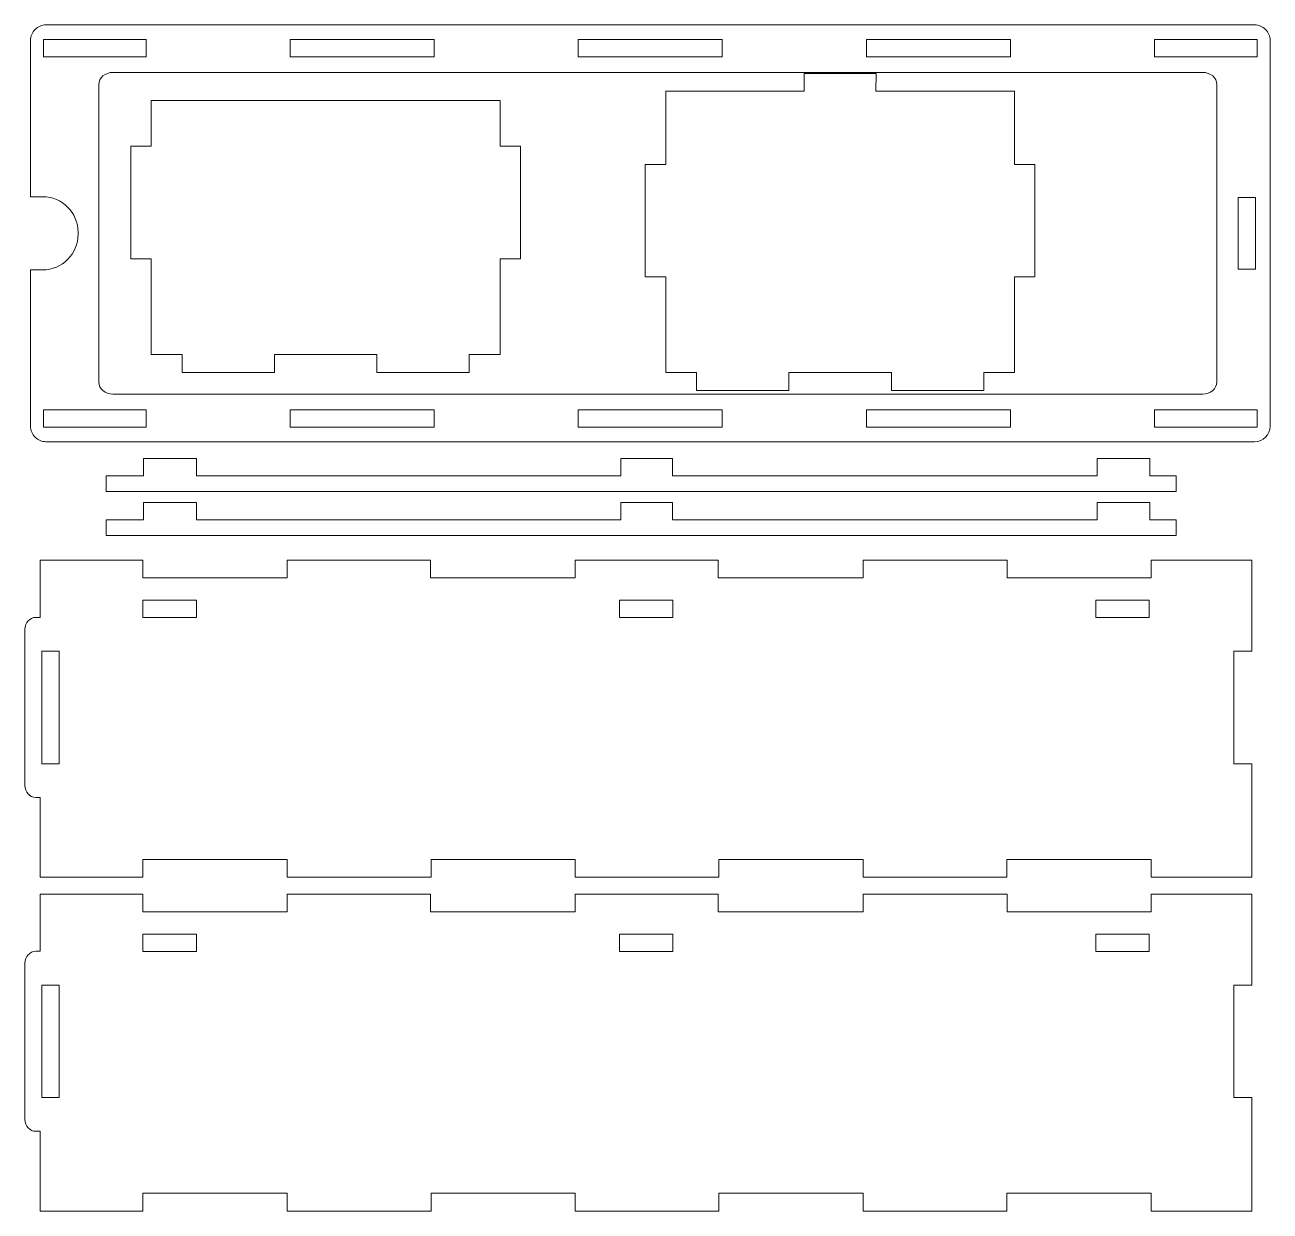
# Model space of a CAD drawing. Header units: centimetres. Extents: x -55 to 52, y -8 to 52.
# Drawn here: x -54.96 to -26.94, y 2.05 to 28.73 of the extents above; entities that cross this region are included whole.
import ezdxf

# ---------------------------------------------------------------- set-up
doc = ezdxf.new("R2010")
doc.units = ezdxf.units.CM
doc.header["$MEASUREMENT"] = 0
doc.layers.add('layer 1', color=7, linetype='Continuous')

msp = doc.modelspace()

# ---------------------------------------------------------------- linework, layer by layer
at = {"layer": 'layer 1', "color": 242, "lineweight": 9}
for points, knots in [([(-54.48511, 28.73223), (-54.57719, 28.73223), (-54.66553, 28.69568), (-54.73064, 28.63055), (-54.73064, 28.63055), (-54.79574, 28.56543), (-54.83232, 28.47712), (-54.83232, 28.38503)], [0, 0, 0, 0, 0.33333333, 0.33333333, 0.33333333, 0.33333333, 1, 1, 1, 1]), ([(-26.94141, 28.38503), (-26.94141, 28.47712), (-26.97798, 28.56543), (-27.04308, 28.63055), (-27.04308, 28.63055), (-27.10821, 28.69568), (-27.19654, 28.73223), (-27.28859, 28.73223)], [0, 0, 0, 0, 0.33333333, 0.33333333, 0.33333333, 0.33333333, 1, 1, 1, 1]), ([(-54.54299, 28.40644), (-54.54299, 28.40644), (-54.54299, 28.01644), (-54.54299, 28.01644), (-54.54299, 28.01644), (-54.54299, 28.01644), (-52.2284, 28.01644), (-52.2284, 28.01644), (-52.2284, 28.01644), (-52.2284, 28.01644), (-52.2284, 28.40644), (-52.2284, 28.40644), (-52.2284, 28.40644), (-52.2284, 28.40644), (-54.54299, 28.40644), (-54.54299, 28.40644)], [0, 0, 0, 0, 0.2, 0.2, 0.2, 0.2, 0.4, 0.4, 0.4, 0.4, 0.6, 0.6, 0.6, 0.6, 1, 1, 1, 1]), ([(-45.74754, 28.40644), (-45.74754, 28.40644), (-48.98796, 28.40644), (-48.98796, 28.40644), (-48.98796, 28.40644), (-48.98796, 28.40644), (-48.98796, 28.01644), (-48.98796, 28.01644), (-48.98796, 28.01644), (-48.98796, 28.01644), (-45.74754, 28.01644), (-45.74754, 28.01644), (-45.74754, 28.01644), (-45.74754, 28.01644), (-45.74754, 28.40644), (-45.74754, 28.40644)], [0, 0, 0, 0, 0.2, 0.2, 0.2, 0.2, 0.4, 0.4, 0.4, 0.4, 0.6, 0.6, 0.6, 0.6, 1, 1, 1, 1]), ([(-42.50709, 28.40644), (-42.50709, 28.40644), (-42.50709, 28.01644), (-42.50709, 28.01644), (-42.50709, 28.01644), (-42.50709, 28.01644), (-39.26664, 28.01644), (-39.26664, 28.01644), (-39.26664, 28.01644), (-39.26664, 28.01644), (-39.26664, 28.40644), (-39.26664, 28.40644), (-39.26664, 28.40644), (-39.26664, 28.40644), (-42.50709, 28.40644), (-42.50709, 28.40644)], [0, 0, 0, 0, 0.2, 0.2, 0.2, 0.2, 0.4, 0.4, 0.4, 0.4, 0.6, 0.6, 0.6, 0.6, 1, 1, 1, 1]), ([(-36.02623, 28.40644), (-36.02623, 28.40644), (-36.02623, 28.01644), (-36.02623, 28.01644), (-36.02623, 28.01644), (-36.02623, 28.01644), (-32.78576, 28.01644), (-32.78576, 28.01644), (-32.78576, 28.01644), (-32.78576, 28.01644), (-32.78576, 28.40644), (-32.78576, 28.40644), (-32.78576, 28.40644), (-32.78576, 28.40644), (-36.02623, 28.40644), (-36.02623, 28.40644)], [0, 0, 0, 0, 0.2, 0.2, 0.2, 0.2, 0.4, 0.4, 0.4, 0.4, 0.6, 0.6, 0.6, 0.6, 1, 1, 1, 1]), ([(-29.54533, 28.40644), (-29.54533, 28.40644), (-29.54533, 28.01644), (-29.54533, 28.01644), (-29.54533, 28.01644), (-29.54533, 28.01644), (-27.23073, 28.01644), (-27.23073, 28.01644), (-27.23073, 28.01644), (-27.23073, 28.01644), (-27.23073, 28.40644), (-27.23073, 28.40644), (-27.23073, 28.40644), (-27.23073, 28.40644), (-29.54533, 28.40644), (-29.54533, 28.40644)], [0, 0, 0, 0, 0.2, 0.2, 0.2, 0.2, 0.4, 0.4, 0.4, 0.4, 0.6, 0.6, 0.6, 0.6, 1, 1, 1, 1]), ([(-52.98157, 27.66341), (-53.06463, 27.66341), (-53.14428, 27.63519), (-53.20301, 27.58492), (-53.20301, 27.58492), (-53.26172, 27.53464), (-53.29471, 27.46648), (-53.29471, 27.39539)], [0, 0, 0, 0, 0.33333333, 0.33333333, 0.33333333, 0.33333333, 1, 1, 1, 1]), ([(-32.6936, 27.24091), (-32.6936, 27.24091), (-32.6936, 25.59492), (-32.6936, 25.59492), (-32.6936, 25.59492), (-32.6936, 25.59492), (-32.23205, 25.59492), (-32.23205, 25.59492), (-32.23205, 25.59492), (-32.23205, 25.59492), (-32.23205, 23.06266), (-32.23205, 23.06266), (-32.23205, 23.06266), (-32.23205, 23.06266), (-32.6936, 23.06266), (-32.6936, 23.06266), (-32.6936, 23.06266), (-32.6936, 23.06266), (-32.6936, 20.91019), (-32.6936, 20.91019), (-32.6936, 20.91019), (-32.6936, 20.91019), (-33.38585, 20.91019), (-33.38585, 20.91019), (-33.38585, 20.91019), (-33.38585, 20.91019), (-33.38585, 20.51019), (-33.38585, 20.51019), (-33.38585, 20.51019), (-33.38585, 20.51019), (-35.46278, 20.51019), (-35.46278, 20.51019), (-35.46278, 20.51019), (-35.46278, 20.51019), (-35.46278, 20.91019), (-35.46278, 20.91019), (-35.46278, 20.91019), (-35.46278, 20.91019), (-37.77044, 20.91019), (-37.77044, 20.91019), (-37.77044, 20.91019), (-37.77044, 20.91019), (-37.77044, 20.51019), (-37.77044, 20.51019), (-37.77044, 20.51019), (-37.77044, 20.51019), (-39.84732, 20.51019), (-39.84732, 20.51019), (-39.84732, 20.51019), (-39.84732, 20.51019), (-39.84732, 20.91019), (-39.84732, 20.91019), (-39.84732, 20.91019), (-39.84732, 20.91019), (-40.53962, 20.91019), (-40.53962, 20.91019), (-40.53962, 20.91019), (-40.53962, 20.91019), (-40.53962, 23.06266), (-40.53962, 23.06266), (-40.53962, 23.06266), (-40.53962, 23.06266), (-41.00112, 23.06266), (-41.00112, 23.06266), (-41.00112, 23.06266), (-41.00112, 23.06266), (-41.00112, 25.59492), (-41.00112, 25.59492), (-41.00112, 25.59492), (-41.00112, 25.59492), (-40.53962, 25.59492), (-40.53962, 25.59492), (-40.53962, 25.59492), (-40.53962, 25.59492), (-40.53962, 27.24091), (-40.53962, 27.24091), (-40.53962, 27.24091), (-40.53962, 27.24091), (-37.42682, 27.24091), (-37.42682, 27.24091), (-37.42682, 27.24091), (-37.42682, 27.24091), (-37.42673, 27.63783), (-37.42673, 27.63783), (-37.42673, 27.63783), (-37.42673, 27.63783), (-35.80708, 27.63793), (-35.80708, 27.63793), (-35.80708, 27.63793), (-35.80708, 27.63793), (-35.81238, 27.24082), (-35.81238, 27.24082), (-35.81238, 27.24082), (-35.81238, 27.24082), (-32.6936, 27.24091), (-32.6936, 27.24091)], [0, 0, 0, 0, 0.04, 0.04, 0.04, 0.04, 0.08, 0.08, 0.08, 0.08, 0.12, 0.12, 0.12, 0.12, 0.16, 0.16, 0.16, 0.16, 0.2, 0.2, 0.2, 0.2, 0.24, 0.24, 0.24, 0.24, 0.28, 0.28, 0.28, 0.28, 0.32, 0.32, 0.32, 0.32, 0.36, 0.36, 0.36, 0.36, 0.4, 0.4, 0.4, 0.4, 0.44, 0.44, 0.44, 0.44, 0.48, 0.48, 0.48, 0.48, 0.52, 0.52, 0.52, 0.52, 0.56, 0.56, 0.56, 0.56, 0.6, 0.6, 0.6, 0.6, 0.64, 0.64, 0.64, 0.64, 0.68, 0.68, 0.68, 0.68, 0.72, 0.72, 0.72, 0.72, 0.76, 0.76, 0.76, 0.76, 0.8, 0.8, 0.8, 0.8, 0.84, 0.84, 0.84, 0.84, 0.88, 0.88, 0.88, 0.88, 0.92, 0.92, 0.92, 0.92, 1, 1, 1, 1]), ([(-28.14163, 27.39539), (-28.14163, 27.46648), (-28.17462, 27.53464), (-28.23331, 27.58492), (-28.23331, 27.58492), (-28.29207, 27.63519), (-28.37171, 27.66341), (-28.45475, 27.66341)], [0, 0, 0, 0, 0.33333333, 0.33333333, 0.33333333, 0.33333333, 1, 1, 1, 1]), ([(-44.26912, 27.03485), (-44.26912, 27.03485), (-44.26912, 26.00237), (-44.26912, 26.00237), (-44.26912, 26.00237), (-44.26912, 26.00237), (-43.80757, 26.00237), (-43.80757, 26.00237), (-43.80757, 26.00237), (-43.80757, 26.00237), (-43.80757, 23.47011), (-43.80757, 23.47011), (-43.80757, 23.47011), (-43.80757, 23.47011), (-44.26912, 23.47011), (-44.26912, 23.47011), (-44.26912, 23.47011), (-44.26912, 23.47011), (-44.26912, 21.31764), (-44.26912, 21.31764), (-44.26912, 21.31764), (-44.26912, 21.31764), (-44.96137, 21.31764), (-44.96137, 21.31764), (-44.96137, 21.31764), (-44.96137, 21.31764), (-44.96137, 20.91764), (-44.96137, 20.91764), (-44.96137, 20.91764), (-44.96137, 20.91764), (-47.0383, 20.91764), (-47.0383, 20.91764), (-47.0383, 20.91764), (-47.0383, 20.91764), (-47.0383, 21.31764), (-47.0383, 21.31764), (-47.0383, 21.31764), (-47.0383, 21.31764), (-49.34596, 21.31764), (-49.34596, 21.31764), (-49.34596, 21.31764), (-49.34596, 21.31764), (-49.34596, 20.91764), (-49.34596, 20.91764), (-49.34596, 20.91764), (-49.34596, 20.91764), (-51.42284, 20.91764), (-51.42284, 20.91764), (-51.42284, 20.91764), (-51.42284, 20.91764), (-51.42284, 21.31764), (-51.42284, 21.31764), (-51.42284, 21.31764), (-51.42284, 21.31764), (-52.11514, 21.31764), (-52.11514, 21.31764), (-52.11514, 21.31764), (-52.11514, 21.31764), (-52.11514, 23.47011), (-52.11514, 23.47011), (-52.11514, 23.47011), (-52.11514, 23.47011), (-52.57664, 23.47011), (-52.57664, 23.47011), (-52.57664, 23.47011), (-52.57664, 23.47011), (-52.57664, 26.00237), (-52.57664, 26.00237), (-52.57664, 26.00237), (-52.57664, 26.00237), (-52.11514, 26.00237), (-52.11514, 26.00237), (-52.11514, 26.00237), (-52.11514, 26.00237), (-52.11514, 27.03485), (-52.11514, 27.03485), (-52.11514, 27.03485), (-49.03098, 27.03485), (-47.35087, 27.03476), (-44.26912, 27.03485)], [0, 0, 0, 0, 0.04761905, 0.04761905, 0.04761905, 0.04761905, 0.0952381, 0.0952381, 0.0952381, 0.0952381, 0.14285714, 0.14285714, 0.14285714, 0.14285714, 0.19047619, 0.19047619, 0.19047619, 0.19047619, 0.23809524, 0.23809524, 0.23809524, 0.23809524, 0.28571429, 0.28571429, 0.28571429, 0.28571429, 0.33333333, 0.33333333, 0.33333333, 0.33333333, 0.38095238, 0.38095238, 0.38095238, 0.38095238, 0.42857143, 0.42857143, 0.42857143, 0.42857143, 0.47619048, 0.47619048, 0.47619048, 0.47619048, 0.52380952, 0.52380952, 0.52380952, 0.52380952, 0.57142857, 0.57142857, 0.57142857, 0.57142857, 0.61904762, 0.61904762, 0.61904762, 0.61904762, 0.66666667, 0.66666667, 0.66666667, 0.66666667, 0.71428571, 0.71428571, 0.71428571, 0.71428571, 0.76190476, 0.76190476, 0.76190476, 0.76190476, 0.80952381, 0.80952381, 0.80952381, 0.80952381, 0.85714286, 0.85714286, 0.85714286, 0.85714286, 0.9047619, 0.9047619, 0.9047619, 0.9047619, 1, 1, 1, 1]), ([(-54.83232, 23.22147), (-54.83232, 23.22147), (-54.56279, 23.22147), (-54.56279, 23.22147), (-54.56279, 23.22147), (-54.12249, 23.22147), (-53.76226, 23.5817), (-53.76226, 24.02199), (-53.76226, 24.02199), (-53.76226, 24.02199), (-53.76226, 24.06835), (-53.76226, 24.06835), (-53.76226, 24.06835), (-53.76226, 24.50865), (-54.12249, 24.86888), (-54.56279, 24.86888), (-54.56279, 24.86888), (-54.56279, 24.86888), (-54.83232, 24.86888), (-54.83232, 24.86888)], [0, 0, 0, 0, 0.16666667, 0.16666667, 0.16666667, 0.16666667, 0.33333333, 0.33333333, 0.33333333, 0.33333333, 0.5, 0.5, 0.5, 0.5, 0.66666667, 0.66666667, 0.66666667, 0.66666667, 1, 1, 1, 1]), ([(-27.65719, 23.23499), (-27.65719, 23.23499), (-27.26719, 23.23499), (-27.26719, 23.23499), (-27.26719, 23.23499), (-27.26719, 23.23499), (-27.26719, 24.85121), (-27.26719, 24.85121), (-27.26719, 24.85121), (-27.26719, 24.85121), (-27.65719, 24.85121), (-27.65719, 24.85121), (-27.65719, 24.85121), (-27.65719, 24.85121), (-27.65719, 23.23499), (-27.65719, 23.23499)], [0, 0, 0, 0, 0.2, 0.2, 0.2, 0.2, 0.4, 0.4, 0.4, 0.4, 0.6, 0.6, 0.6, 0.6, 1, 1, 1, 1]), ([(-53.29471, 20.69495), (-53.29471, 20.62386), (-53.26172, 20.5557), (-53.20301, 20.50542), (-53.20301, 20.50542), (-53.14428, 20.45517), (-53.06463, 20.42694), (-52.98157, 20.42694)], [0, 0, 0, 0, 0.33333333, 0.33333333, 0.33333333, 0.33333333, 1, 1, 1, 1]), ([(-54.54299, 20.0739), (-54.54299, 20.0739), (-54.54299, 19.6839), (-54.54299, 19.6839), (-54.54299, 19.6839), (-54.54299, 19.6839), (-52.2284, 19.6839), (-52.2284, 19.6839), (-52.2284, 19.6839), (-52.2284, 19.6839), (-52.2284, 20.0739), (-52.2284, 20.0739), (-52.2284, 20.0739), (-52.2284, 20.0739), (-54.54299, 20.0739), (-54.54299, 20.0739)], [0, 0, 0, 0, 0.2, 0.2, 0.2, 0.2, 0.4, 0.4, 0.4, 0.4, 0.6, 0.6, 0.6, 0.6, 1, 1, 1, 1]), ([(-48.98796, 19.6839), (-48.98796, 19.6839), (-45.74754, 19.6839), (-45.74754, 19.6839), (-45.74754, 19.6839), (-45.74754, 19.6839), (-45.74754, 20.0739), (-45.74754, 20.0739), (-45.74754, 20.0739), (-45.74754, 20.0739), (-48.98796, 20.0739), (-48.98796, 20.0739), (-48.98796, 20.0739), (-48.98796, 20.0739), (-48.98796, 19.6839), (-48.98796, 19.6839)], [0, 0, 0, 0, 0.2, 0.2, 0.2, 0.2, 0.4, 0.4, 0.4, 0.4, 0.6, 0.6, 0.6, 0.6, 1, 1, 1, 1]), ([(-42.50709, 19.6839), (-42.50709, 19.6839), (-39.26664, 19.6839), (-39.26664, 19.6839), (-39.26664, 19.6839), (-39.26664, 19.6839), (-39.26664, 20.0739), (-39.26664, 20.0739), (-39.26664, 20.0739), (-39.26664, 20.0739), (-42.50709, 20.0739), (-42.50709, 20.0739), (-42.50709, 20.0739), (-42.50709, 20.0739), (-42.50709, 19.6839), (-42.50709, 19.6839)], [0, 0, 0, 0, 0.2, 0.2, 0.2, 0.2, 0.4, 0.4, 0.4, 0.4, 0.6, 0.6, 0.6, 0.6, 1, 1, 1, 1]), ([(-32.78576, 20.0739), (-32.78576, 20.0739), (-36.02622, 20.0739), (-36.02622, 20.0739), (-36.02622, 20.0739), (-36.02622, 20.0739), (-36.02622, 19.6839), (-36.02622, 19.6839), (-36.02622, 19.6839), (-36.02622, 19.6839), (-32.78576, 19.6839), (-32.78576, 19.6839), (-32.78576, 19.6839), (-32.78576, 19.6839), (-32.78576, 20.0739), (-32.78576, 20.0739)], [0, 0, 0, 0, 0.2, 0.2, 0.2, 0.2, 0.4, 0.4, 0.4, 0.4, 0.6, 0.6, 0.6, 0.6, 1, 1, 1, 1]), ([(-29.54533, 19.6839), (-29.54533, 19.6839), (-27.23073, 19.6839), (-27.23073, 19.6839), (-27.23073, 19.6839), (-27.23073, 19.6839), (-27.23073, 20.0739), (-27.23073, 20.0739), (-27.23073, 20.0739), (-27.23073, 20.0739), (-29.54533, 20.0739), (-29.54533, 20.0739), (-29.54533, 20.0739), (-29.54533, 20.0739), (-29.54533, 19.6839), (-29.54533, 19.6839)], [0, 0, 0, 0, 0.2, 0.2, 0.2, 0.2, 0.4, 0.4, 0.4, 0.4, 0.6, 0.6, 0.6, 0.6, 1, 1, 1, 1]), ([(-54.83232, 19.70531), (-54.83232, 19.61321), (-54.79574, 19.52492), (-54.73064, 19.45979), (-54.73064, 19.45979), (-54.66553, 19.3947), (-54.57719, 19.35812), (-54.48511, 19.35812)], [0, 0, 0, 0, 0.33333333, 0.33333333, 0.33333333, 0.33333333, 1, 1, 1, 1]), ([(-30.8361, 18.58909), (-30.8361, 18.58909), (-30.8361, 18.97909), (-30.8361, 18.97909), (-30.8361, 18.97909), (-30.8361, 18.97909), (-29.64734, 18.97909), (-29.64734, 18.97909), (-29.64734, 18.97909), (-29.64734, 18.97909), (-29.64734, 18.58909), (-29.64734, 18.58909), (-29.64734, 18.58909), (-29.64734, 18.58909), (-29.05292, 18.58909), (-29.05292, 18.58909), (-29.05292, 18.58909), (-29.05292, 18.58909), (-29.05292, 18.23606), (-29.05292, 18.23606), (-29.05292, 18.23606), (-29.05292, 18.23606), (-44.24181, 18.23606), (-44.24181, 18.23606), (-44.24181, 18.23606), (-44.24181, 18.23606), (-53.13005, 18.23606), (-53.13005, 18.23606), (-53.13005, 18.23606), (-53.13005, 18.23606), (-53.13005, 18.24672), (-53.13005, 18.24672), (-53.13005, 18.24672), (-53.13005, 18.24672), (-53.13005, 18.58909), (-53.13005, 18.58909), (-53.13005, 18.58909), (-53.13005, 18.58909), (-52.29067, 18.58909), (-52.29067, 18.58909), (-52.29067, 18.58909), (-52.29067, 18.58909), (-52.29067, 18.97909), (-52.29067, 18.97909), (-52.29067, 18.97909), (-52.29067, 18.97909), (-51.10079, 18.97909), (-51.10079, 18.97909), (-51.10079, 18.97909), (-51.10079, 18.97909), (-51.10079, 18.58909), (-51.10079, 18.58909), (-51.10079, 18.58909), (-51.10079, 18.58909), (-41.55388, 18.58909), (-41.55388, 18.58909), (-41.55388, 18.58909), (-41.55388, 18.58909), (-41.55388, 18.97909), (-41.55388, 18.97909), (-41.55388, 18.97909), (-41.55388, 18.97909), (-40.38496, 18.97909), (-40.38496, 18.97909), (-40.38496, 18.97909), (-40.38496, 18.97909), (-40.38496, 18.58909), (-40.38496, 18.58909), (-40.38496, 18.58909), (-40.38496, 18.58909), (-30.8361, 18.58909), (-30.8361, 18.58909)], [0, 0, 0, 0, 0.05263158, 0.05263158, 0.05263158, 0.05263158, 0.10526316, 0.10526316, 0.10526316, 0.10526316, 0.15789474, 0.15789474, 0.15789474, 0.15789474, 0.21052632, 0.21052632, 0.21052632, 0.21052632, 0.26315789, 0.26315789, 0.26315789, 0.26315789, 0.31578947, 0.31578947, 0.31578947, 0.31578947, 0.36842105, 0.36842105, 0.36842105, 0.36842105, 0.42105263, 0.42105263, 0.42105263, 0.42105263, 0.47368421, 0.47368421, 0.47368421, 0.47368421, 0.52631579, 0.52631579, 0.52631579, 0.52631579, 0.57894737, 0.57894737, 0.57894737, 0.57894737, 0.63157895, 0.63157895, 0.63157895, 0.63157895, 0.68421053, 0.68421053, 0.68421053, 0.68421053, 0.73684211, 0.73684211, 0.73684211, 0.73684211, 0.78947368, 0.78947368, 0.78947368, 0.78947368, 0.84210526, 0.84210526, 0.84210526, 0.84210526, 0.89473684, 0.89473684, 0.89473684, 0.89473684, 1, 1, 1, 1]), ([(-30.8361, 17.60132), (-30.8361, 17.60132), (-30.8361, 17.99132), (-30.8361, 17.99132), (-30.8361, 17.99132), (-30.8361, 17.99132), (-29.64734, 17.99132), (-29.64734, 17.99132), (-29.64734, 17.99132), (-29.64734, 17.99132), (-29.64734, 17.60132), (-29.64734, 17.60132), (-29.64734, 17.60132), (-29.64734, 17.60132), (-29.05292, 17.60132), (-29.05292, 17.60132), (-29.05292, 17.60132), (-29.05292, 17.60132), (-29.05292, 17.24829), (-29.05292, 17.24829), (-29.05292, 17.24829), (-29.05292, 17.24829), (-44.24181, 17.24829), (-44.24181, 17.24829), (-44.24181, 17.24829), (-44.24181, 17.24829), (-53.13005, 17.24829), (-53.13005, 17.24829), (-53.13005, 17.24829), (-53.13005, 17.24829), (-53.13005, 17.25895), (-53.13005, 17.25895), (-53.13005, 17.25895), (-53.13005, 17.25895), (-53.13005, 17.60132), (-53.13005, 17.60132), (-53.13005, 17.60132), (-53.13005, 17.60132), (-52.29067, 17.60132), (-52.29067, 17.60132), (-52.29067, 17.60132), (-52.29067, 17.60132), (-52.29067, 17.99132), (-52.29067, 17.99132), (-52.29067, 17.99132), (-52.29067, 17.99132), (-51.10079, 17.99132), (-51.10079, 17.99132), (-51.10079, 17.99132), (-51.10079, 17.99132), (-51.10079, 17.60132), (-51.10079, 17.60132), (-51.10079, 17.60132), (-51.10079, 17.60132), (-41.55388, 17.60132), (-41.55388, 17.60132), (-41.55388, 17.60132), (-41.55388, 17.60132), (-41.55388, 17.99132), (-41.55388, 17.99132), (-41.55388, 17.99132), (-41.55388, 17.99132), (-40.38496, 17.99132), (-40.38496, 17.99132), (-40.38496, 17.99132), (-40.38496, 17.99132), (-40.38496, 17.60132), (-40.38496, 17.60132), (-40.38496, 17.60132), (-40.38496, 17.60132), (-30.8361, 17.60132), (-30.8361, 17.60132)], [0, 0, 0, 0, 0.05263158, 0.05263158, 0.05263158, 0.05263158, 0.10526316, 0.10526316, 0.10526316, 0.10526316, 0.15789474, 0.15789474, 0.15789474, 0.15789474, 0.21052632, 0.21052632, 0.21052632, 0.21052632, 0.26315789, 0.26315789, 0.26315789, 0.26315789, 0.31578947, 0.31578947, 0.31578947, 0.31578947, 0.36842105, 0.36842105, 0.36842105, 0.36842105, 0.42105263, 0.42105263, 0.42105263, 0.42105263, 0.47368421, 0.47368421, 0.47368421, 0.47368421, 0.52631579, 0.52631579, 0.52631579, 0.52631579, 0.57894737, 0.57894737, 0.57894737, 0.57894737, 0.63157895, 0.63157895, 0.63157895, 0.63157895, 0.68421053, 0.68421053, 0.68421053, 0.68421053, 0.73684211, 0.73684211, 0.73684211, 0.73684211, 0.78947368, 0.78947368, 0.78947368, 0.78947368, 0.84210526, 0.84210526, 0.84210526, 0.84210526, 0.89473684, 0.89473684, 0.89473684, 0.89473684, 1, 1, 1, 1]), ([(-54.71637, 11.35633), (-54.71637, 11.35633), (-54.61288, 11.35633), (-54.61288, 11.35633), (-54.61288, 11.35633), (-54.61288, 11.35633), (-54.61288, 9.56211), (-54.61288, 9.56211), (-54.61288, 9.56211), (-54.61288, 9.56211), (-52.30233, 9.56211), (-52.30233, 9.56211), (-52.30233, 9.56211), (-52.30233, 9.56211), (-52.30233, 9.96211), (-52.30233, 9.96211), (-52.30233, 9.96211), (-52.30233, 9.96211), (-49.0546, 9.96211), (-49.0546, 9.96211), (-49.0546, 9.96211), (-49.0546, 9.96211), (-49.0546, 9.56211), (-49.0546, 9.56211), (-49.0546, 9.56211), (-49.0546, 9.56211), (-45.81982, 9.56211), (-45.81982, 9.56211), (-45.81982, 9.56211), (-45.81982, 9.56211), (-45.81982, 9.96211), (-45.81982, 9.96211), (-45.81982, 9.96211), (-45.81982, 9.96211), (-42.57935, 9.96211), (-42.57935, 9.96211), (-42.57935, 9.96211), (-42.57935, 9.96211), (-42.57935, 9.56211), (-42.57935, 9.56211), (-42.57935, 9.56211), (-42.57935, 9.56211), (-39.34462, 9.56211), (-39.34462, 9.56211), (-39.34462, 9.56211), (-39.34462, 9.56211), (-39.34462, 9.96211), (-39.34462, 9.96211), (-39.34462, 9.96211), (-39.34462, 9.96211), (-36.0985, 9.96211), (-36.0985, 9.96211), (-36.0985, 9.96211), (-36.0985, 9.96211), (-36.0985, 9.56211), (-36.0985, 9.56211), (-36.0985, 9.56211), (-36.0985, 9.56211), (-32.86376, 9.56211), (-32.86376, 9.56211), (-32.86376, 9.56211), (-32.86376, 9.56211), (-32.86376, 9.96211), (-32.86376, 9.96211), (-32.86376, 9.96211), (-32.86376, 9.96211), (-29.61762, 9.96211), (-29.61762, 9.96211), (-29.61762, 9.96211), (-29.61762, 9.96211), (-29.61762, 9.56211), (-29.61762, 9.56211), (-29.61762, 9.56211), (-29.61762, 9.56211), (-27.35374, 9.56211), (-27.35374, 9.56211), (-27.35374, 9.56211), (-27.35374, 9.56211), (-27.35374, 12.11457), (-27.35374, 12.11457), (-27.35374, 12.11457), (-27.35374, 12.11457), (-27.75374, 12.11457), (-27.75374, 12.11457), (-27.75374, 12.11457), (-27.75374, 12.11457), (-27.75374, 14.64684), (-27.75374, 14.64684), (-27.75374, 14.64684), (-27.75374, 14.64684), (-27.35374, 14.64684), (-27.35374, 14.64684), (-27.35374, 14.64684), (-27.35374, 14.64684), (-27.35374, 16.69275), (-27.35374, 16.69275), (-27.35374, 16.69275), (-27.35374, 16.69275), (-29.61762, 16.69275), (-29.61762, 16.69275), (-29.61762, 16.69275), (-29.61762, 16.69275), (-29.61762, 16.29285), (-29.61762, 16.29285), (-29.61762, 16.29285), (-29.61762, 16.29285), (-32.85805, 16.29285), (-32.85805, 16.29285), (-32.85805, 16.29285), (-32.85805, 16.29285), (-32.85805, 16.69275), (-32.85805, 16.69275), (-32.85805, 16.69275), (-32.85805, 16.69275), (-36.0985, 16.69275), (-36.0985, 16.69275), (-36.0985, 16.69275), (-36.0985, 16.69275), (-36.0985, 16.29285), (-36.0985, 16.29285), (-36.0985, 16.29285), (-36.0985, 16.29285), (-39.3633, 16.29285), (-39.3633, 16.29285), (-39.3633, 16.29285), (-39.3633, 16.29285), (-39.3633, 16.69275), (-39.3633, 16.69275), (-39.3633, 16.69275), (-39.3633, 16.69275), (-42.57935, 16.69275), (-42.57935, 16.69275), (-42.57935, 16.69275), (-42.57935, 16.69275), (-42.57935, 16.29285), (-42.57935, 16.29285), (-42.57935, 16.29285), (-42.57935, 16.29285), (-45.8328, 16.29285), (-45.8328, 16.29285), (-45.8328, 16.29285), (-45.8328, 16.29285), (-45.8328, 16.69275), (-45.8328, 16.69275), (-45.8328, 16.69275), (-45.8328, 16.69275), (-49.06023, 16.69275), (-49.06023, 16.69275), (-49.06023, 16.69275), (-49.06023, 16.69275), (-49.06023, 16.29285), (-49.06023, 16.29285), (-49.06023, 16.29285), (-49.06023, 16.29285), (-52.30233, 16.29285), (-52.30233, 16.29285), (-52.30233, 16.29285), (-52.30233, 16.29285), (-52.30233, 16.69275), (-52.30233, 16.69275), (-52.30233, 16.69275), (-52.30233, 16.69275), (-54.61288, 16.69275), (-54.61288, 16.69275), (-54.61288, 16.69275), (-54.61288, 16.69275), (-54.61288, 15.40509), (-54.61288, 15.40509)], [0, 0, 0, 0, 0.02325581, 0.02325581, 0.02325581, 0.02325581, 0.04651163, 0.04651163, 0.04651163, 0.04651163, 0.06976744, 0.06976744, 0.06976744, 0.06976744, 0.09302326, 0.09302326, 0.09302326, 0.09302326, 0.11627907, 0.11627907, 0.11627907, 0.11627907, 0.13953488, 0.13953488, 0.13953488, 0.13953488, 0.1627907, 0.1627907, 0.1627907, 0.1627907, 0.18604651, 0.18604651, 0.18604651, 0.18604651, 0.20930233, 0.20930233, 0.20930233, 0.20930233, 0.23255814, 0.23255814, 0.23255814, 0.23255814, 0.25581395, 0.25581395, 0.25581395, 0.25581395, 0.27906977, 0.27906977, 0.27906977, 0.27906977, 0.30232558, 0.30232558, 0.30232558, 0.30232558, 0.3255814, 0.3255814, 0.3255814, 0.3255814, 0.34883721, 0.34883721, 0.34883721, 0.34883721, 0.37209302, 0.37209302, 0.37209302, 0.37209302, 0.39534884, 0.39534884, 0.39534884, 0.39534884, 0.41860465, 0.41860465, 0.41860465, 0.41860465, 0.44186047, 0.44186047, 0.44186047, 0.44186047, 0.46511628, 0.46511628, 0.46511628, 0.46511628, 0.48837209, 0.48837209, 0.48837209, 0.48837209, 0.51162791, 0.51162791, 0.51162791, 0.51162791, 0.53488372, 0.53488372, 0.53488372, 0.53488372, 0.55813953, 0.55813953, 0.55813953, 0.55813953, 0.58139535, 0.58139535, 0.58139535, 0.58139535, 0.60465116, 0.60465116, 0.60465116, 0.60465116, 0.62790698, 0.62790698, 0.62790698, 0.62790698, 0.65116279, 0.65116279, 0.65116279, 0.65116279, 0.6744186, 0.6744186, 0.6744186, 0.6744186, 0.69767442, 0.69767442, 0.69767442, 0.69767442, 0.72093023, 0.72093023, 0.72093023, 0.72093023, 0.74418605, 0.74418605, 0.74418605, 0.74418605, 0.76744186, 0.76744186, 0.76744186, 0.76744186, 0.79069767, 0.79069767, 0.79069767, 0.79069767, 0.81395349, 0.81395349, 0.81395349, 0.81395349, 0.8372093, 0.8372093, 0.8372093, 0.8372093, 0.86046512, 0.86046512, 0.86046512, 0.86046512, 0.88372093, 0.88372093, 0.88372093, 0.88372093, 0.90697674, 0.90697674, 0.90697674, 0.90697674, 0.93023256, 0.93023256, 0.93023256, 0.93023256, 0.95348837, 0.95348837, 0.95348837, 0.95348837, 1, 1, 1, 1]), ([(-52.30233, 15.40285), (-52.30233, 15.40285), (-51.09894, 15.40285), (-51.09894, 15.40285), (-51.09894, 15.40285), (-51.09894, 15.40285), (-51.09894, 15.79285), (-51.09894, 15.79285), (-51.09894, 15.79285), (-51.09894, 15.79285), (-52.30233, 15.79285), (-52.30233, 15.79285), (-52.30233, 15.79285), (-52.30233, 15.79285), (-52.30233, 15.40285), (-52.30233, 15.40285)], [0, 0, 0, 0, 0.2, 0.2, 0.2, 0.2, 0.4, 0.4, 0.4, 0.4, 0.6, 0.6, 0.6, 0.6, 1, 1, 1, 1]), ([(-41.58237, 15.40285), (-41.58237, 15.40285), (-40.37899, 15.40285), (-40.37899, 15.40285), (-40.37899, 15.40285), (-40.37899, 15.40285), (-40.37899, 15.79285), (-40.37899, 15.79285), (-40.37899, 15.79285), (-40.37899, 15.79285), (-41.58237, 15.79285), (-41.58237, 15.79285), (-41.58237, 15.79285), (-41.58237, 15.79285), (-41.58237, 15.40285), (-41.58237, 15.40285)], [0, 0, 0, 0, 0.2, 0.2, 0.2, 0.2, 0.4, 0.4, 0.4, 0.4, 0.6, 0.6, 0.6, 0.6, 1, 1, 1, 1]), ([(-30.86236, 15.40285), (-30.86236, 15.40285), (-29.659, 15.40285), (-29.659, 15.40285), (-29.659, 15.40285), (-29.659, 15.40285), (-29.659, 15.79285), (-29.659, 15.79285), (-29.659, 15.79285), (-29.659, 15.79285), (-30.86236, 15.79285), (-30.86236, 15.79285), (-30.86236, 15.79285), (-30.86236, 15.79285), (-30.86236, 15.40285), (-30.86236, 15.40285)], [0, 0, 0, 0, 0.2, 0.2, 0.2, 0.2, 0.4, 0.4, 0.4, 0.4, 0.6, 0.6, 0.6, 0.6, 1, 1, 1, 1]), ([(-54.57682, 12.11457), (-54.57682, 12.11457), (-54.57682, 14.64684), (-54.57682, 14.64684), (-54.57682, 14.64684), (-54.57682, 14.64684), (-54.18682, 14.64684), (-54.18682, 14.64684), (-54.18682, 14.64684), (-54.18682, 14.64684), (-54.18682, 12.11457), (-54.18682, 12.11457), (-54.18682, 12.11457), (-54.18682, 12.11457), (-54.57682, 12.11457), (-54.57682, 12.11457)], [0, 0, 0, 0, 0.2, 0.2, 0.2, 0.2, 0.4, 0.4, 0.4, 0.4, 0.6, 0.6, 0.6, 0.6, 1, 1, 1, 1]), ([(-54.71637, 3.84577), (-54.71637, 3.84577), (-54.61288, 3.84577), (-54.61288, 3.84577), (-54.61288, 3.84577), (-54.61288, 3.84577), (-54.61288, 2.05155), (-54.61288, 2.05155), (-54.61288, 2.05155), (-54.61288, 2.05155), (-52.30233, 2.05155), (-52.30233, 2.05155), (-52.30233, 2.05155), (-52.30233, 2.05155), (-52.30233, 2.45155), (-52.30233, 2.45155), (-52.30233, 2.45155), (-52.30233, 2.45155), (-49.0546, 2.45155), (-49.0546, 2.45155), (-49.0546, 2.45155), (-49.0546, 2.45155), (-49.0546, 2.05155), (-49.0546, 2.05155), (-49.0546, 2.05155), (-49.0546, 2.05155), (-45.81982, 2.05155), (-45.81982, 2.05155), (-45.81982, 2.05155), (-45.81982, 2.05155), (-45.81982, 2.45155), (-45.81982, 2.45155), (-45.81982, 2.45155), (-45.81982, 2.45155), (-42.57935, 2.45155), (-42.57935, 2.45155), (-42.57935, 2.45155), (-42.57935, 2.45155), (-42.57935, 2.05155), (-42.57935, 2.05155), (-42.57935, 2.05155), (-42.57935, 2.05155), (-39.34462, 2.05155), (-39.34462, 2.05155), (-39.34462, 2.05155), (-39.34462, 2.05155), (-39.34462, 2.45155), (-39.34462, 2.45155), (-39.34462, 2.45155), (-39.34462, 2.45155), (-36.0985, 2.45155), (-36.0985, 2.45155), (-36.0985, 2.45155), (-36.0985, 2.45155), (-36.0985, 2.05155), (-36.0985, 2.05155), (-36.0985, 2.05155), (-36.0985, 2.05155), (-32.86376, 2.05155), (-32.86376, 2.05155), (-32.86376, 2.05155), (-32.86376, 2.05155), (-32.86376, 2.45155), (-32.86376, 2.45155), (-32.86376, 2.45155), (-32.86376, 2.45155), (-29.61762, 2.45155), (-29.61762, 2.45155), (-29.61762, 2.45155), (-29.61762, 2.45155), (-29.61762, 2.05155), (-29.61762, 2.05155), (-29.61762, 2.05155), (-29.61762, 2.05155), (-27.35374, 2.05155), (-27.35374, 2.05155), (-27.35374, 2.05155), (-27.35374, 2.05155), (-27.35374, 4.60401), (-27.35374, 4.60401), (-27.35374, 4.60401), (-27.35374, 4.60401), (-27.75374, 4.60401), (-27.75374, 4.60401), (-27.75374, 4.60401), (-27.75374, 4.60401), (-27.75374, 7.13628), (-27.75374, 7.13628), (-27.75374, 7.13628), (-27.75374, 7.13628), (-27.35374, 7.13628), (-27.35374, 7.13628), (-27.35374, 7.13628), (-27.35374, 7.13628), (-27.35374, 9.18219), (-27.35374, 9.18219), (-27.35374, 9.18219), (-27.35374, 9.18219), (-29.61762, 9.18219), (-29.61762, 9.18219), (-29.61762, 9.18219), (-29.61762, 9.18219), (-29.61762, 8.78229), (-29.61762, 8.78229), (-29.61762, 8.78229), (-29.61762, 8.78229), (-32.85805, 8.78229), (-32.85805, 8.78229), (-32.85805, 8.78229), (-32.85805, 8.78229), (-32.85805, 9.18219), (-32.85805, 9.18219), (-32.85805, 9.18219), (-32.85805, 9.18219), (-36.0985, 9.18219), (-36.0985, 9.18219), (-36.0985, 9.18219), (-36.0985, 9.18219), (-36.0985, 8.78229), (-36.0985, 8.78229), (-36.0985, 8.78229), (-36.0985, 8.78229), (-39.3633, 8.78229), (-39.3633, 8.78229), (-39.3633, 8.78229), (-39.3633, 8.78229), (-39.3633, 9.18219), (-39.3633, 9.18219), (-39.3633, 9.18219), (-39.3633, 9.18219), (-42.57935, 9.18219), (-42.57935, 9.18219), (-42.57935, 9.18219), (-42.57935, 9.18219), (-42.57935, 8.78229), (-42.57935, 8.78229), (-42.57935, 8.78229), (-42.57935, 8.78229), (-45.8328, 8.78229), (-45.8328, 8.78229), (-45.8328, 8.78229), (-45.8328, 8.78229), (-45.8328, 9.18219), (-45.8328, 9.18219), (-45.8328, 9.18219), (-45.8328, 9.18219), (-49.06023, 9.18219), (-49.06023, 9.18219), (-49.06023, 9.18219), (-49.06023, 9.18219), (-49.06023, 8.78229), (-49.06023, 8.78229), (-49.06023, 8.78229), (-49.06023, 8.78229), (-52.30233, 8.78229), (-52.30233, 8.78229), (-52.30233, 8.78229), (-52.30233, 8.78229), (-52.30233, 9.18219), (-52.30233, 9.18219), (-52.30233, 9.18219), (-52.30233, 9.18219), (-54.61288, 9.18219), (-54.61288, 9.18219), (-54.61288, 9.18219), (-54.61288, 9.18219), (-54.61288, 7.89453), (-54.61288, 7.89453)], [0, 0, 0, 0, 0.02325581, 0.02325581, 0.02325581, 0.02325581, 0.04651163, 0.04651163, 0.04651163, 0.04651163, 0.06976744, 0.06976744, 0.06976744, 0.06976744, 0.09302326, 0.09302326, 0.09302326, 0.09302326, 0.11627907, 0.11627907, 0.11627907, 0.11627907, 0.13953488, 0.13953488, 0.13953488, 0.13953488, 0.1627907, 0.1627907, 0.1627907, 0.1627907, 0.18604651, 0.18604651, 0.18604651, 0.18604651, 0.20930233, 0.20930233, 0.20930233, 0.20930233, 0.23255814, 0.23255814, 0.23255814, 0.23255814, 0.25581395, 0.25581395, 0.25581395, 0.25581395, 0.27906977, 0.27906977, 0.27906977, 0.27906977, 0.30232558, 0.30232558, 0.30232558, 0.30232558, 0.3255814, 0.3255814, 0.3255814, 0.3255814, 0.34883721, 0.34883721, 0.34883721, 0.34883721, 0.37209302, 0.37209302, 0.37209302, 0.37209302, 0.39534884, 0.39534884, 0.39534884, 0.39534884, 0.41860465, 0.41860465, 0.41860465, 0.41860465, 0.44186047, 0.44186047, 0.44186047, 0.44186047, 0.46511628, 0.46511628, 0.46511628, 0.46511628, 0.48837209, 0.48837209, 0.48837209, 0.48837209, 0.51162791, 0.51162791, 0.51162791, 0.51162791, 0.53488372, 0.53488372, 0.53488372, 0.53488372, 0.55813953, 0.55813953, 0.55813953, 0.55813953, 0.58139535, 0.58139535, 0.58139535, 0.58139535, 0.60465116, 0.60465116, 0.60465116, 0.60465116, 0.62790698, 0.62790698, 0.62790698, 0.62790698, 0.65116279, 0.65116279, 0.65116279, 0.65116279, 0.6744186, 0.6744186, 0.6744186, 0.6744186, 0.69767442, 0.69767442, 0.69767442, 0.69767442, 0.72093023, 0.72093023, 0.72093023, 0.72093023, 0.74418605, 0.74418605, 0.74418605, 0.74418605, 0.76744186, 0.76744186, 0.76744186, 0.76744186, 0.79069767, 0.79069767, 0.79069767, 0.79069767, 0.81395349, 0.81395349, 0.81395349, 0.81395349, 0.8372093, 0.8372093, 0.8372093, 0.8372093, 0.86046512, 0.86046512, 0.86046512, 0.86046512, 0.88372093, 0.88372093, 0.88372093, 0.88372093, 0.90697674, 0.90697674, 0.90697674, 0.90697674, 0.93023256, 0.93023256, 0.93023256, 0.93023256, 0.95348837, 0.95348837, 0.95348837, 0.95348837, 1, 1, 1, 1]), ([(-52.30233, 7.89229), (-52.30233, 7.89229), (-51.09894, 7.89229), (-51.09894, 7.89229), (-51.09894, 7.89229), (-51.09894, 7.89229), (-51.09894, 8.28229), (-51.09894, 8.28229), (-51.09894, 8.28229), (-51.09894, 8.28229), (-52.30233, 8.28229), (-52.30233, 8.28229), (-52.30233, 8.28229), (-52.30233, 8.28229), (-52.30233, 7.89229), (-52.30233, 7.89229)], [0, 0, 0, 0, 0.2, 0.2, 0.2, 0.2, 0.4, 0.4, 0.4, 0.4, 0.6, 0.6, 0.6, 0.6, 1, 1, 1, 1]), ([(-41.58237, 7.89229), (-41.58237, 7.89229), (-40.37899, 7.89229), (-40.37899, 7.89229), (-40.37899, 7.89229), (-40.37899, 7.89229), (-40.37899, 8.28229), (-40.37899, 8.28229), (-40.37899, 8.28229), (-40.37899, 8.28229), (-41.58237, 8.28229), (-41.58237, 8.28229), (-41.58237, 8.28229), (-41.58237, 8.28229), (-41.58237, 7.89229), (-41.58237, 7.89229)], [0, 0, 0, 0, 0.2, 0.2, 0.2, 0.2, 0.4, 0.4, 0.4, 0.4, 0.6, 0.6, 0.6, 0.6, 1, 1, 1, 1]), ([(-30.86236, 7.89229), (-30.86236, 7.89229), (-29.659, 7.89229), (-29.659, 7.89229), (-29.659, 7.89229), (-29.659, 7.89229), (-29.659, 8.28229), (-29.659, 8.28229), (-29.659, 8.28229), (-29.659, 8.28229), (-30.86236, 8.28229), (-30.86236, 8.28229), (-30.86236, 8.28229), (-30.86236, 8.28229), (-30.86236, 7.89229), (-30.86236, 7.89229)], [0, 0, 0, 0, 0.2, 0.2, 0.2, 0.2, 0.4, 0.4, 0.4, 0.4, 0.6, 0.6, 0.6, 0.6, 1, 1, 1, 1]), ([(-54.57682, 4.60401), (-54.57682, 4.60401), (-54.57682, 7.13628), (-54.57682, 7.13628), (-54.57682, 7.13628), (-54.57682, 7.13628), (-54.18682, 7.13628), (-54.18682, 7.13628), (-54.18682, 7.13628), (-54.18682, 7.13628), (-54.18682, 4.60401), (-54.18682, 4.60401), (-54.18682, 4.60401), (-54.18682, 4.60401), (-54.57682, 4.60401), (-54.57682, 4.60401)], [0, 0, 0, 0, 0.2, 0.2, 0.2, 0.2, 0.4, 0.4, 0.4, 0.4, 0.6, 0.6, 0.6, 0.6, 1, 1, 1, 1])]:
    msp.add_open_spline(points, degree=3, knots=knots, dxfattribs=at)
for points in [[(-27.28859, 28.73223), (-27.28859, 28.73223), (-54.48511, 28.73223), (-54.48511, 28.73223)], [(-54.83232, 28.38503), (-54.83232, 28.38503), (-54.83232, 24.86888), (-54.83232, 24.86888)], [(-26.94141, 19.70531), (-26.94141, 19.70531), (-26.94141, 28.38503), (-26.94141, 28.38503)], [(-28.45475, 27.66341), (-28.45475, 27.66341), (-52.98157, 27.66341), (-52.98157, 27.66341)], [(-53.29471, 27.39539), (-53.29471, 27.39539), (-53.29471, 20.69495), (-53.29471, 20.69495)], [(-28.14163, 20.69495), (-28.14163, 20.69495), (-28.14163, 27.39539), (-28.14163, 27.39539)], [(-54.83232, 23.22147), (-54.83232, 23.22147), (-54.83232, 19.70531), (-54.83232, 19.70531)], [(-28.45475, 20.42694), (-28.28182, 20.42694), (-28.14163, 20.54693), (-28.14163, 20.69495)], [(-52.98157, 20.42694), (-52.98157, 20.42694), (-28.45475, 20.42694), (-28.45475, 20.42694)], [(-27.28859, 19.35812), (-27.09686, 19.35812), (-26.94141, 19.51356), (-26.94141, 19.70531)], [(-54.48511, 19.35812), (-54.48511, 19.35812), (-27.28859, 19.35812), (-27.28859, 19.35812)], [(-54.71637, 15.40509), (-54.85007, 15.40509), (-54.95947, 15.28519), (-54.95947, 15.13868)], [(-54.95947, 15.13868), (-54.95947, 15.13868), (-54.95947, 11.62275), (-54.95947, 11.62275)], [(-54.61288, 15.40509), (-54.61288, 15.40509), (-54.71637, 15.40509), (-54.71637, 15.40509)], [(-54.95947, 11.62275), (-54.95947, 11.47622), (-54.85007, 11.35633), (-54.71637, 11.35633)], [(-54.71637, 7.89453), (-54.85007, 7.89453), (-54.95947, 7.77463), (-54.95947, 7.62812)], [(-54.61288, 7.89453), (-54.61288, 7.89453), (-54.71637, 7.89453), (-54.71637, 7.89453)], [(-54.95947, 7.62812), (-54.95947, 7.62812), (-54.95947, 4.11219), (-54.95947, 4.11219)], [(-54.95947, 4.11219), (-54.95947, 3.96566), (-54.85007, 3.84577), (-54.71637, 3.84577)]]:
    msp.add_open_spline(points, degree=3, dxfattribs=at)

doc.saveas('drawing.dxf')
